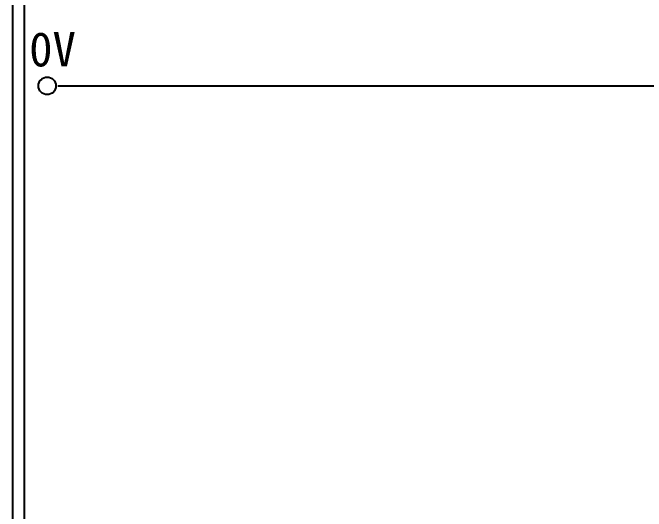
# Model space of a CAD drawing. Extents: x 889 to 1176, y 251 to 455.
# Drawn here: x 889.1 to 955.5, y 303.5 to 355.8 of the extents above; entities that cross this region are included whole.
import ezdxf

# ---------------------------------------------------------------- set-up
doc = ezdxf.new("R2010")
doc.units = 0
doc.layers.add('圖框層', color=7, linetype='CONTINUOUS')
doc.layers.add('標尺寸層', color=3, linetype='CONTINUOUS')
doc.styles.add('STSL', font='kaiu.ttf')

msp = doc.modelspace()

# ---------------------------------------------------------------- linework, layer by layer
at = {"layer": '圖框層', "color": 7}
for p, q in [((889.071, 251.195), (889.071, 455.164)), ((890.321, 252.445), (890.321, 453.914))]:
    msp.add_line(p, q, dxfattribs=at)
at = {"layer": '標尺寸層', "color": 7}
msp.add_line((893.818, 348.153), (1171.69, 348.153), dxfattribs=at)
msp.add_circle((892.692, 348.153), 0.92, dxfattribs=at)

# ---------------------------------------------------------------- texts
at = {"layer": '圖框層', "color": 4, "style": 'STSL'}
msp.add_text('0V', height=3.6, dxfattribs=at).set_placement((890.802, 350.195))

doc.saveas('drawing.dxf')
